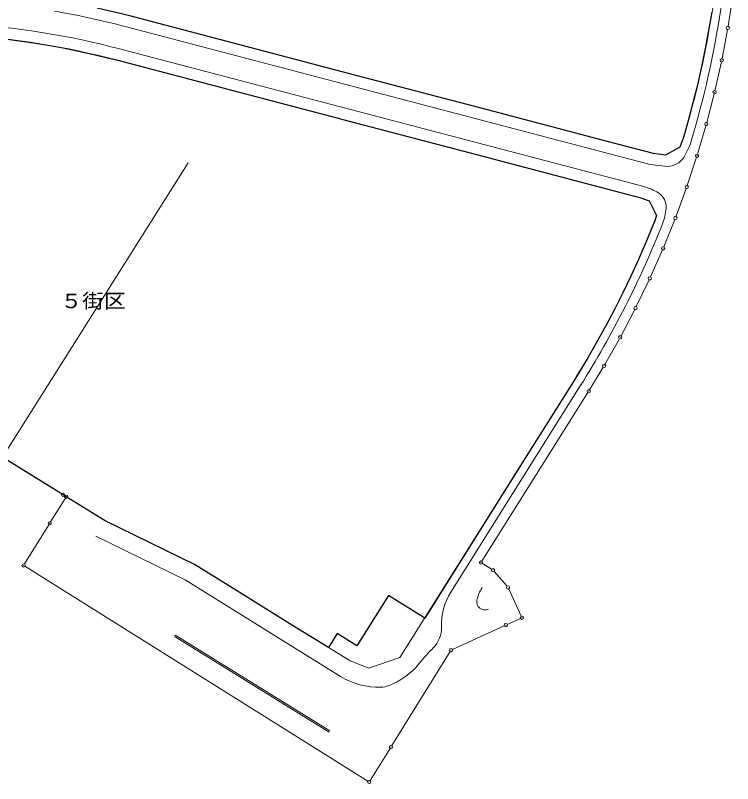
# Model space of a CAD drawing. Units: millimetres, scale not verified. Extents: x -324534 to 374455, y -269048 to 234946.
# Drawn here: x 152287 to 369886, y -269048 to -35934 of the extents above; entities that cross this region are included whole.
import ezdxf
from ezdxf.enums import TextEntityAlignment as Align

# ---------------------------------------------------------------- set-up
doc = ezdxf.new("R2010")
doc.units = ezdxf.units.MM
doc.header["$LTSCALE"] = 1000
doc.layers.add('0-2', color=3, linetype='Continuous')
doc.layers.add('A-1_00_街区ポリゴン（画地確定計算より）', color=4, linetype='Continuous')
for name, color, linetype, lineweight in [('5-E_S-BMK-ROW3(整備区境)', 7, 'Continuous', 18), ('8-A_D-STR-STR(主構造物外形線)', 7, 'Continuous', 18), ('C-C_03_画地線', 7, 'Continuous', 18)]:
    doc.layers.add(name, color=color, linetype=linetype, lineweight=lineweight)
doc.styles.add('ＭＳ ゴシック', font='')
doc.styles.get('ＭＳ ゴシック').set_extended_font_data('MS Gothic')

msp = doc.modelspace()

# ---------------------------------------------------------------- linework, layer by layer
at = {"layer": '5-E_S-BMK-ROW3(整備区境)'}
for p, q in [((369886, -30351), (368506, -39228)), ((368337, -40213), (366667, -49040)), ((366465, -50019), (364506, -58786)), ((364272, -59758), (362027, -68456)), ((361762, -69420), (359233, -78040)), ((358936, -78995), (356126, -87527)), ((355798, -88472), (352710, -96907)), ((352351, -97840), (348988, -106170)), ((348598, -107091), (344964, -115306)), ((344545, -116214), (340643, -124306)), ((340194, -125199), (336029, -133159)), ((335551, -134037), (331128, -141855)), ((330622, -142718), (326479, -149537)), ((325953, -150388), (293812, -201569)), ((166386, -181156), (150238, -171145)), ((167291, -181717), (167236, -181683)), ((162954, -189640), (167452, -182405)), ((155025, -202394), (162426, -190490)), ((293970, -202259), (296776, -204021)), ((259219, -268282), (155184, -203084)), ((297529, -204663), (301453, -209137)), ((301990, -209968), (305770, -218255)), ((305522, -218918), (301493, -220755)), ((300583, -221170), (284904, -228320)), ((284186, -228953), (266485, -257510)), ((265958, -258360), (259907, -268123))]:
    msp.add_line(p, q, dxfattribs=at)
for centre, radius in [((368429, -39722), 500), ((368429, -39722), 25), ((366574, -49531), 500), ((366574, -49531), 25), ((364397, -59274), 500), ((364397, -59274), 25), ((361903, -68940), 500), ((361903, -68940), 25), ((359092, -78520), 500), ((359092, -78520), 25), ((355970, -88002), 500), ((355970, -88002), 25), ((352538, -97377), 500), ((352538, -97377), 25), ((348800, -106634), 500), ((348800, -106634), 25), ((344762, -115764), 500), ((344762, -115764), 25), ((340426, -124756), 500), ((340426, -124756), 25), ((335797, -133602), 500), ((335797, -133602), 25), ((330882, -142291), 500), ((330882, -142291), 25), ((326219, -149964), 500), ((326219, -149964), 25), ((166811, -181419), 500), ((166811, -181419), 25), ((167716, -181980), 500), ((167716, -181980), 25), ((162690, -190065), 500), ((162690, -190065), 25), ((154761, -202819), 500), ((154761, -202819), 25), ((293546, -201993), 500), ((293546, -201993), 25), ((297199, -204287), 500), ((297199, -204287), 25), ((301783, -209513), 500), ((301783, -209513), 25), ((305977, -218710), 500), ((305977, -218710), 25), ((301038, -220963), 500), ((301038, -220963), 25), ((284449, -228528), 500), ((284449, -228528), 25), ((266221, -257935), 500), ((266221, -257935), 25), ((259643, -268548), 500), ((259643, -268548), 25)]:
    msp.add_circle(centre, radius, dxfattribs=at)
at = {"layer": '8-A_D-STR-STR(主構造物外形線)'}
for p, q in [((342941, -87886), (183861, -46089)), ((268960, -230802), (321561, -147039)), ((284358, -210983), (323678, -148369)), ((203752, -207255), (176649, -193985)), ((203752, -207255), (250932, -236500)), ((200725, -224498), (247468, -253471)), ((200990, -224073), (247733, -253047))]:
    msp.add_line(p, q, dxfattribs=at)
for points in [[(186529, -35934), (345779, -77775), (349533, -78283), (353933, -75907), (354892, -73434)], [(185640, -39319), (344890, -81161), (350123, -81780)], [(346290, -98255), (346810, -96662), (344529, -92212), (342052, -91271), (182972, -49474)], [(149813, -170881), (166811, -181419), (167716, -181980), (179570, -189325), (206649, -202580), (253829, -231825), (259490, -234014), (268960, -230802)]]:
    msp.add_lwpolyline(points, dxfattribs=at)
for centre, radius, start, end in [((68350, 11973), 299000, 343.40291, 359.02177), ((68350, 11973), 301500, 343.40291, 359.02177), ((121221, -284497), 253500, 75.27868, 80.25596), ((121472, -283309), 245288, 75.26478, 86.57569), ((121221, -284497), 243000, 75.27868, 86.51401), ((339080, -68721), 19000, 327.10235, 343.40291), ((349995, -75781), 6000, 271.22105, 327.10235), ((338875, -103361), 16000, 57.93724, 75.27868), ((344715, -94039), 5000, 356.03482, 57.93724), ((333741, -93278), 16000, 338.36735, 356.03482), ((68350, 11973), 299000, 327.87199, 338.36735), ((68350, 11973), 301500, 327.87199, 338.36735), ((303571, -215735), 11500, 147.64333, 167.87873), ((300025, -220822), 18500, 147.87199, 182.14438), ((294772, -213845), 2500, 167.87873, 294.51303), ((273044, -221832), 8500, 314.92647, 2.14438), ((200858, -224286), 250, 58.20716, 238.20716), ((320006, -268915), 58000, 134.92647, 141.17337), ((257682, -218758), 22000, 290.7129, 321.17337), ((262534, -217722), 22073, 238.28957, 271.73683), ((262987, -232788), 7000, 271.76494, 290.7129)]:
    msp.add_arc(centre, radius, start, end, dxfattribs=at)
at = {"layer": 'A-1_00_街区ポリゴン（画地確定計算より）'}
for points in [[(177067, -33638), (179243, -34120), (184109, -35298), (186532, -35922), (216489, -43805), (255176, -53970), (293863, -64135), (332550, -74300), (345779, -77775), (349581, -78284), (353955, -75861), (354892, -73434), (354958, -73214)], [(186532, -35922), (216489, -43805), (255176, -53970), (293863, -64135), (332550, -74300), (345779, -77775), (349581, -78284), (353955, -75861), (354892, -73434), (354958, -73214), (356504, -67826), (357950, -62410), (359293, -56968)], [(359293, -56968), (360534, -51502), (361673, -46014), (362708, -40505), (363640, -34978)], [(149120, -43104), (153478, -43648), (157826, -44270), (162161, -44971), (166819, -45814), (171459, -46747), (176080, -47771), (180680, -48884), (182972, -49475), (210991, -56836), (212931, -57346), (250246, -67150), (251618, -67511), (290305, -77676), (328992, -87840), (342052, -91272), (344529, -92213), (346810, -96662), (346290, -98255), (345726, -99666), (343585, -104846), (341346, -109985), (339012, -115081), (336583, -120133), (334059, -125138), (331442, -130095), (328733, -135002), (325932, -139857), (323041, -144659), (321561, -147040)], [(177134, -48026), (180680, -48884), (182972, -49475), (210991, -56836), (212931, -57346), (250246, -67150), (251618, -67511), (290305, -77676), (328992, -87840), (342052, -91272), (344529, -92213), (346810, -96662), (346290, -98255), (345726, -99666), (343585, -104846), (341346, -109985), (339012, -115081), (336583, -120133), (334059, -125138), (331442, -130095), (328733, -135002), (325932, -139857), (323041, -144659), (321561, -147040), (305072, -173297), (283799, -207172), (276492, -218808), (265442, -211959), (255870, -227203), (249920, -223515), (247261, -227749), (236400, -221018), (219401, -210481), (206652, -202578), (179572, -189322), (167716, -181981), (166811, -181420), (149813, -170882)], [(321561, -147040), (305072, -173297), (283799, -207172), (276492, -218808), (265442, -211959), (255870, -227203), (249920, -223515), (247261, -227749), (236400, -221018), (219401, -210481), (206652, -202578), (179572, -189322), (167716, -181981), (166811, -181420), (149813, -170882)]]:
    msp.add_lwpolyline(points, dxfattribs=at)
at = {"layer": 'C-C_03_画地線'}
msp.add_line((148416, -170015), (204732, -80664), dxfattribs=at)

# ---------------------------------------------------------------- texts
at = {"layer": '0-2', "style": 'ＭＳ ゴシック', "width": 1.1}
msp.add_text('５街区', height=4399, dxfattribs=at).set_placement((165975, -126104), align=Align.BOTTOM_LEFT)

doc.saveas('drawing.dxf')
